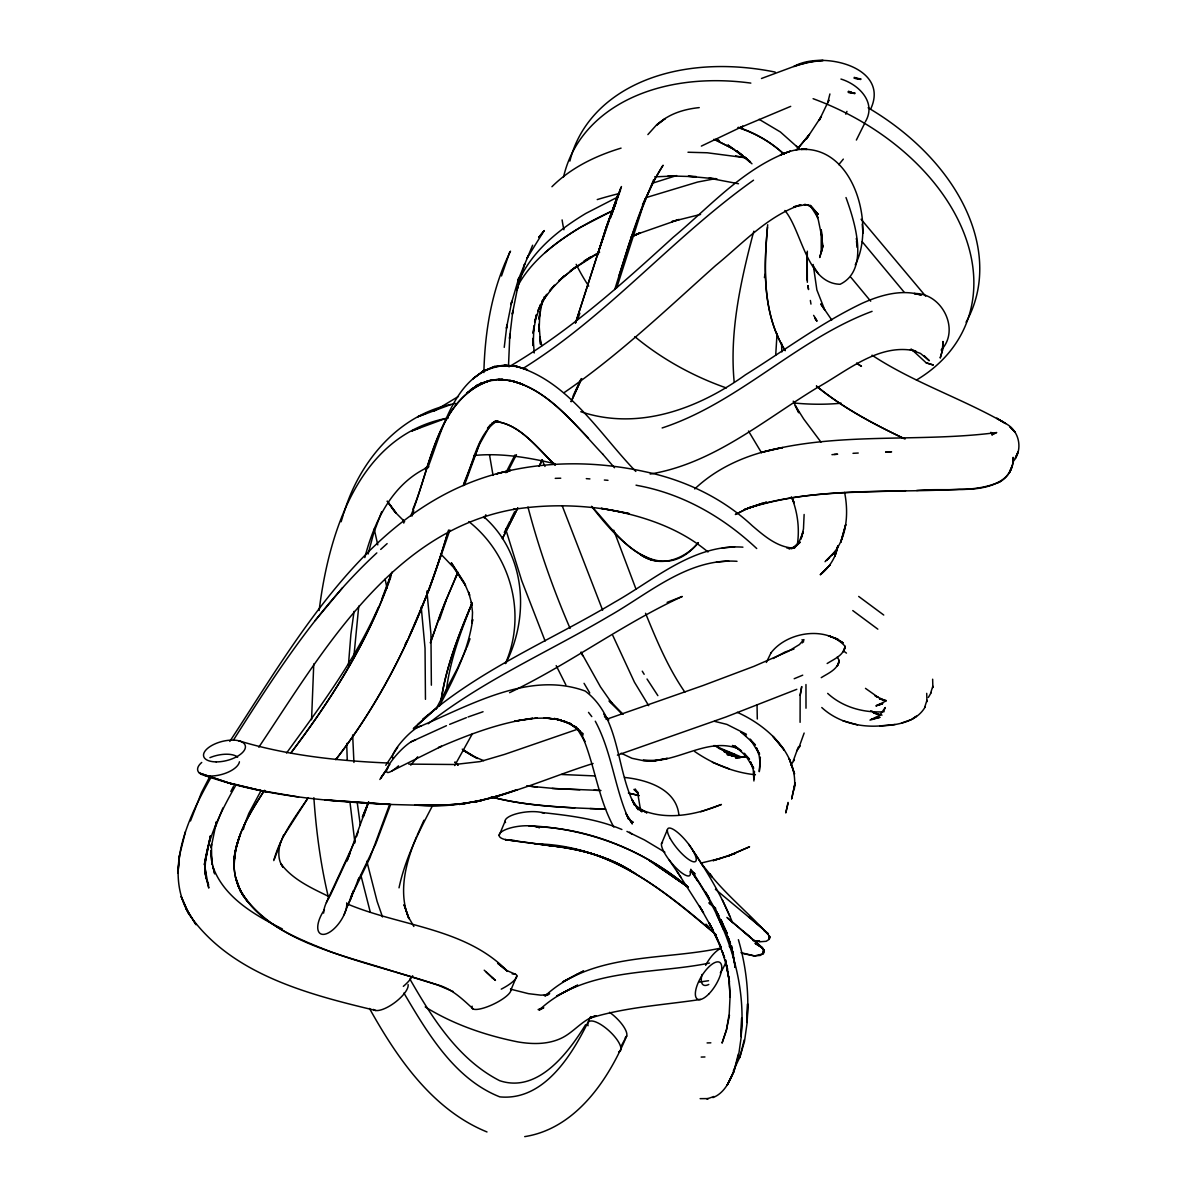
<?xml version="1.0" encoding="UTF-8"?>
<svg xmlns="http://www.w3.org/2000/svg" width="1197" height="1197" viewBox="0 0 1197 1197"><rect width="100%" height="100%" fill="white"/><g stroke="black" fill="none" stroke-linecap="round" stroke-linejoin="round"><path stroke-width="1.5" d="M425.459 699.332L425.04 648.22L421.209 606.969M431.369 685.193L430.95 634.096L426.88 591.064M810.264 205.63L818 217.749L815.097 211.136L818.284 219.754L821.95 237.56L821.232 229.734L821.217 252.747L822.952 246.028L819.691 257.535L821.531 250.936M845.995 197.55C854.673 221.415 870.144 269.819 840.085 284.288C806.554 283.285 801.915 230.722 784.873 210.492M790.409 151.151L780.369 154.907C788.763 151.256 797.815 148.593 807.047 149.356L801.017 149.416C854.389 146.034 875.561 226.203 855.227 264.851M311.564 719.711L313.764 663.916M1013.171 457.359C1014.353 485.204 980.253 490.186 959.291 489.244C887.695 493.418 813.481 486.206 744.489 509.473L762.1 503.398L744.938 509.563L735.452 514.501M754.439 771.272L754.215 779.292M760.349 757.132L759.272 771.676L760.2 763.641L759.152 755.591L756.354 747.661L759.586 754.2L750.055 739.103L755.442 745.058L740.823 731.831L746.075 735.811M801.541 686.869L800.15 695.367L800.09 722.33M805.97 684.534L806 708.205M483.872 372.566C484.875 331 491.817 288.627 510.521 251.175M1013.246 457.703C1013.59 467.982 1007.545 478.635 997.939 482.75M210.537 835.82L205.166 861.915L210.537 835.82C207.171 849.915 203.295 864.324 206.228 878.852L204.777 870.982L206.153 877.266M807.317 251.175L807.167 280.233M807.212 252.791L807.332 282.283M775.701 355.21L777.062 333.409M767.501 227.265C763.851 268.517 762.429 313.39 784.843 350.093M797.546 543.139C799.596 527.862 797.486 512.196 791.905 497.847M348.372 665.801L350.886 634.41L354.058 611.383M353.998 655.358L358.756 606.101M767.696 224.752C763.761 266.991 761.98 313.195 785.217 350.691M211.121 777.197C188.617 816.967 163.181 869.74 188.946 914.074C230.467 974.283 308.422 994.438 375.798 1010.492M179.535 855.466L177.919 873.346L179.535 855.466L185.415 831.706M753.915 780.983L753.242 769.731L750.444 761.801L753.676 768.339L744.145 753.242L749.531 759.197L734.898 745.955L741.482 750.938L732.399 745.462L738.025 748.604C706.021 736.514 675.602 764.868 643.073 760.275L655.717 760.589L667.342 758.374L654.834 760.634L655.717 760.589L643.791 760.753L632.016 758.314L621.153 753.227M319.135 610.53C328.786 532.56 359.01 434.212 448.336 417.962M504.236 347.369L506.974 324.656L506.421 328.322L511.807 301.3L511.014 304.502L518.765 278.168L517.702 281.011L532.635 245.235M440.93 701.143C445.778 667.208 458.75 635.068 471.902 603.647M446.361 690.669C449.982 660.31 460.815 631.418 472.112 603.213M794.269 789.526C798.878 754.005 766.993 725.502 737.262 712.335M829.91 93.965L827.83 102.373M441.184 700.11C446.152 666.639 458.601 634.844 471.738 603.842M205.555 858.399L204.373 864.803C208.368 835.88 221.924 809.606 236.213 784.544M788.045 803.337L785.771 812.943L788.06 802.409M800.15 695.367L801.84 686.599M729.482 1015.146L726.325 1030.452L722.045 1043.111L726.519 1029.659L729.212 1013.62L730.095 996.084L730.155 996.936L728.734 977.844L725.502 959.814L729.422 981.525L725.936 963.271L727.596 969.375L722.015 950.792L724.559 957.735L715.013 933.72L721.252 947.665L709.133 922.977L712.963 929.979L699.467 906.024L703.507 912.832L677.008 871.341M764.389 277.539L765.063 274.293M368.092 554.046L373.688 533.099L381.678 511.688M273.784 860.598L283.659 834.893M280.801 841.566C278.273 849.99 277.375 859.97 283.15 867.316L280.652 863.441C292.113 879.122 310.502 887.576 327.514 895.88M734.015 1071.031L727.148 1085.23L734.015 1071.031C729.661 1081.534 724.275 1093.22 712.888 1097.619M739.926 1056.891L733.342 1070.806M190.488 820.962L201.455 792.668L210.059 776.09M738.31 1054.018L733.821 1071.809L738.579 1055.545L741.138 1037.455L741.691 1017.974L741.078 1036.587C747.048 977.141 724.409 918.817 690.908 870.683M744.22 1039.879L739.731 1057.684L744.489 1041.42L747.048 1023.315L747.601 1003.834L747.003 1022.462C749.442 994.632 746.21 966.473 738.384 939.69M501.498 275.968L509.787 251.834M399.02 887.845C405.185 858.608 418.8 831.706 432.641 805.461M837.915 545.892C835.85 557.218 829.626 567.258 820.663 574.44M243.335 829.506L244.787 824.149M837.78 545.877L834.833 556.381L837.945 546.086M364.816 557.578C374.197 521.279 392.616 482.975 428.706 466.92M753.886 231.216L752.868 234.627C740.419 282.567 729.437 332.287 734.18 382.082M341.13 521.757L343.15 515.114M614.734 289.509L629.053 243.739L645.557 198.388L642.505 205.121L654.759 179.176L663.063 165.246C641.682 198.777 631.388 237.814 619.133 275.265M616.754 287.729L642.445 207.709L653.592 179.745M610.754 217.659L612.37 212.557M924.683 707.352L926.912 700.35L926.957 701.696L926.717 693.347M930.593 693.228L932.822 686.21L932.867 687.557L932.643 679.208M410.676 516.131C429.858 470.795 436.082 398.96 489.663 380.796M412.067 516.027L413.758 510.76M448.561 530.047C424.471 612.43 388.576 691.627 335.714 759.691C387.708 692.584 423.603 614.794 447.409 533.608M412.935 509.114C431.234 465.064 437.863 399.379 488.989 380.646L476.99 385.419L466.86 393.02L478.246 384.521L476.99 385.419L488.989 380.646M449.877 530.062L429.349 589.208L409.359 636.101M837.287 657.078L839.247 660.52C837.72 669.572 828.115 673.268 821.247 677.652M770.988 652.874C787.297 631.492 826.753 625.627 845.157 646.38C843.631 655.432 834.025 659.128 827.157 663.512M464.586 484.845L480.162 442.172M430.322 642.804L444.671 603.123L457.897 572.615M430.546 642.729L440.167 614.495L457.867 572.121M439.479 619.762L446.092 600.355M389.01 806.06L369.873 857.95L350.556 898.049L353.579 890.583L344.048 914.837M390.701 804.279L375.783 843.81L358.098 880.543M575.458 323.25L605.532 229.525L620.959 187.435M427.613 468.236C442.725 429.723 455.444 368.661 506.181 365.489L493.718 366.731L482.915 371.279L472.77 378.895L484.157 370.382L482.915 371.279L494.915 366.521L493.718 366.731L505.194 365.04L517.239 366.521L527.458 369.753L516.296 366.357L504.102 365.474L517.239 366.521L516.296 366.357C569.099 381.693 599.577 434.107 635.831 471.453M544.411 296.512L540.535 307.764L542.406 300.492L539.009 319.18L539.877 311.744L539.054 331.599L539.039 324.118L540.55 344.362L539.817 336.896L541.762 345.783M274.113 859.356C280.622 836.449 294.926 816.953 308.362 797.636M356.497 836.673L358.277 831.571M363.649 816.294L368.302 803.022M839.247 660.52L837.346 665.921L838.947 662.614M845.157 646.38L843.257 651.781L844.858 648.475M463.164 485.638C472.995 465.109 476.96 433.703 497.099 420.97L492.072 423.319L495.094 421.359C520.56 424.322 537.677 448.74 555.333 465.109C537.603 448.935 520.351 423.573 494.705 421.479L498.161 420.97L492.67 422.765L487.508 428.302L490.441 424.935L479.099 445.015L463.867 483.483M620.57 189.754L612.999 210.792L616.156 202.024L614.211 207.231M575.727 322.442L607.657 223.121L621.467 186.537M578.076 318.207L579.857 313.27M466.95 647.308L470.017 638.749M793.267 760.903L798.219 747.182M799.192 746.763L804.145 733.043M343.763 513.438C359.369 460.95 399.753 412.815 455.967 403.464M416.496 836.808C405.918 862.364 397.823 891.87 408.895 918.668L404.017 904.648L408.716 917.515L413.848 926.478M523.613 266.886L524.675 264.043L516.924 290.362L517.717 287.16L512.331 314.183L512.885 310.517L509.518 338.482L509.862 334.247L508.516 365.399M381.619 599.637L391.913 572.166C370.322 638.33 332.766 697.552 291.066 752.733M390.791 576.939C368.332 641.218 331.659 699.003 290.856 753.033M766.334 662.45L771.063 652.754M244.218 825.257L248.841 813.376L260.856 790.978M349.958 900.698L356.766 883.371M505.388 663.602C526.979 614.345 511.029 554.884 468.835 521.593M505.987 663.003C530.091 615.438 525.378 553.059 483.618 516.595M222.911 807.945L215.071 827.86L216.448 821.681L211.091 847.775L211.465 844.259L211.689 860.838L212.138 864.728L210.807 850.573L211.689 860.838L214.712 873.915L212.752 866.269C223.615 897.361 254.602 915.032 282.417 928.977M368.272 802.693L346.995 861.017L349.883 853.207L329.923 896.194M357.08 882.413L358.891 877.94M368.571 802.125L362.392 817.147L368.616 801.93M827.83 102.792L828.908 100.189L819.137 120.463L821.411 116.333L806.539 138.837L809.396 134.528L796.334 150.089M865.386 121.69C876.862 102.388 858.698 84.403 840.952 79.062M870.758 108.852C890.329 66.538 821.381 50.409 793.865 66.508L808.14 62.169L823.207 60.478L814.948 60.823L816.504 60.733L798.698 64.683L761.472 78.493M845.785 114.194L846.952 111.381M499.149 835.416L505.074 821.277M510.895 990.024L516.805 975.884M661.477 843.84L667.387 829.701M590.69 1016.597C573.887 1052.103 545.263 1101.27 499.792 1096.871C454.471 1078.976 427.538 1033.026 403.913 993.061M355.045 840.773L326.392 902.523M883.67 711.093L885.286 707.502L879.72 715.297L869.995 720.13L879.9 717.317M417.244 835.162L423.947 820.244M466.202 648.939L457.404 668.465L435.858 709.327M573.168 395.773L580.829 379.314M571.089 401.683L581.652 378.596L571.223 401.474M455.429 577.956L457.703 573.079M378.282 607.492C355.045 660.28 320.242 706.649 286.532 753.048M864.847 122.992L856.364 140.049M802.304 642.909L803.905 639.587L799.416 644.555L787.94 651.512L753.915 666.355L703.282 685.432L606.101 719.442M504.311 532.47L509.787 521.398M484.246 517.987L485.862 514.755M510.595 519.782L514.665 511.703M517.747 508.082L502.381 538.605L517.762 508.052M539.323 465.813L541.792 460.935M405.155 644.405L406.83 641.083M505.897 472.725L514.979 454.965M507.423 472.306L516.431 454.665M539.039 466.366L542.406 459.783M230.826 791.501L233.37 786.594M528.116 256.038L526.695 258.687L544.096 230.692M519.049 280.397C532.426 250.786 558.655 229.794 585.872 213.41L617.981 196.906M518.361 284.766C532.396 259.884 555.977 242.183 579.961 227.55L612.071 211.031C587.981 221.969 564.939 235.465 544.859 252.762M621.467 1045.609L626.659 1035.989C608.241 1080.203 575.503 1128.666 524.705 1136.626M439.314 706.245C453.678 678.774 468.476 650.599 472.665 619.477L472.082 622.934L472.516 612.34L471.364 602.091L472.187 605.368L468.536 592.096L469.673 595.253L464.092 582.385L451.329 562.755L465.528 585.408L453.439 567.288L440.556 553.777M472.501 733.566L454.695 765.556M229.794 741.437C300.028 634.32 374.182 498.954 510.775 470.376L496.471 473.817C543.827 460.98 594.071 460.995 641.951 471.034L643.253 471.334C683.711 479.533 722.15 497.563 752.419 525.887C764.285 535.957 777.227 547.283 793.566 548.121L786.698 547.897M928.348 697.447L931.266 692.509M925.341 706.649C916.648 722.36 896.358 725.352 879.915 725.936C859.087 727.447 837.331 721.941 821.77 707.532M282.761 837.346L307.42 798.848M263.355 791.905C250.083 813.047 235.869 835.356 234.118 860.927L236.378 846.354L240.477 833.995L236.048 847.401L236.378 846.354C231.829 863.172 233.804 881.695 243.664 896.314L237.649 884.658C253.704 921.989 295.24 937.625 330.342 951.645C365.055 964.348 401.1 972.787 436.142 984.458C451.299 988.064 462.281 998.971 473.413 1009.146M258.821 747.197C322.412 652.141 391.344 530.48 515.009 509.159L513.453 509.428C551.892 503.383 591.273 504.999 629.188 513.633L601.178 508.321C639.318 514.725 677.951 526.71 707.996 551.982M233.49 740.015C275.564 673.702 318.761 606.55 376.831 552.909M585.557 1024.737C568.156 1053.091 537.752 1093.415 499.673 1080.682C458.331 1059.614 432.177 1017.929 409.823 978.922M264.597 790.289C249.874 812.883 234.103 837.361 234.133 865.326L235.166 851.546L238.876 838.289L235.001 852.548L235.166 851.546C231.515 869.351 236.348 888.129 247.944 902.074L240.283 890.703L235.525 877.177L240.432 890.957C272.467 941.381 340.307 954.084 394.202 971.68M385.763 765.332L397.688 747.302M379.853 779.471L389.788 764.449M1013.006 461.773C1023.36 449.937 1019.605 430.681 1005.6 423.499C962.283 398.481 913.954 382.831 872.029 355.195M796.783 750.893L800.299 745.761M790.873 765.033L794.389 759.9M380.736 778.2L384.267 773.127M380.885 777.99L388.157 767.636M647.876 134.588L656.929 124.503L665.263 118.548L656.973 124.997C668.225 113.954 683.891 109.181 699.228 107.61M410.736 765.167L417.708 756.803M797.067 149.595L809.396 134.528M838.768 164.677L843.331 159.111M544.321 230.587L538.68 237.47L544.081 230.722M315.08 620.644L342.477 587.817M831.691 555.348C847.012 538.919 848.838 513.573 844.603 492.401M551.937 186.732C570.924 167.76 595.627 155.834 621.063 148.129M826.334 560.391L836.105 550.635L825.062 561.707M820.424 574.53L830.194 564.775L820.304 574.725M826.573 560.301L829.252 557.787M698.06 542.974C660.041 588.46 616.62 538.695 591.557 506.286M418.112 724.185L437.249 707.397L413.324 728.793L427.538 715.447L422.795 719.427C479.473 669.557 550.47 640.575 614.689 602.151C654.714 579.572 693.946 543.737 742.918 547.164M698.405 542.63C684.504 559.538 658.694 568.814 639.707 553.972L651.796 559.897C626.046 550.396 610.231 526.321 592.186 507.019M599.473 252.298L573.408 268.966L559.119 280.577L564.789 275.475L549.543 290.931L554.495 285.17L542.81 300.671L546.849 294.267L537.767 311.145L540.715 304.218L534.625 321.903L536.495 314.631L533.099 333.32L533.967 325.868L533.144 345.738L533.114 338.242L534.221 352.98M380.691 549.423L387.125 543.618M694.739 488.945C718.769 466.172 750.414 453.214 782.718 447.588L761.576 452.406C838.274 431.399 918.832 442.8 996.697 432.551L991.804 434.945L993.944 433.494M559.119 280.577L576.341 266.467L570.206 271.001L590.615 257.071L584.106 261.051L599.562 252.103M428.137 723.781C483.393 680.225 548.495 651.916 608.779 616.29C648.789 593.712 688.021 557.877 737.008 561.303M941.126 350.048C960.593 329.968 941.949 292.502 914.104 293.519L921.316 295.06C901.401 288.956 880.334 295.135 861.99 303.365C820.798 323.085 784.08 350.691 745.462 374.811C698.33 408.716 638.465 431.04 580.799 411.708M564.221 392.556C618.684 355.24 666.46 309.425 715.582 265.584C742.439 243.709 767.322 216.178 800.898 204.792L793.611 206.886L805.94 204.597L804.384 204.522L809.307 205.42L807.197 204.762L812.494 207.904L818.284 214.428L810.324 205.495M753.526 180.193C672.549 237.709 607.807 315.694 523.074 368.422M912.922 718.589L916.453 716.225L911.545 719.517L901.55 723.033M885.645 701.158L875.905 705.991L882.802 703.507L877.281 705.063L881.486 704.15M433.957 411.214L458.466 396.416M508.949 366.821C569.443 331.404 621.677 284.213 673.268 237.23C709.986 206.527 743.606 168.179 789.601 151.45M773.127 658.53L785.067 651.991L793.955 649.043M509.578 692.674C569.173 664.23 622.44 624.026 682.245 596.48L667.133 602.375M391.793 770.988L441.454 746.3L438.506 747.586C468.79 734.539 500.002 722.524 532.889 718.29L514.665 721.118L537.229 717.991L534.79 718.29L547.014 718.035L561.333 719.951L544.156 717.871L557.518 719.277L571.059 723.886L554.286 718.439L567.228 722.479L563.877 720.983L575.637 727.267L569.413 723.123L580.081 731.307L574.485 726.13L582.924 735.272L575.996 726.759L584.884 741.512L582.595 736.783C594.969 766.215 598.291 798.878 613.837 827.112M1001.291 481.029C975.286 493.733 944.598 487.882 916.633 490.471M549.662 993.675L545.054 995.994C592.081 952.124 661.941 960.697 720.669 948.129M543.752 1007.814L539.144 1010.133C584.645 967.311 652.365 974.807 709.507 963.046M735.482 514.366L748.649 508.007L766.559 502.156L748.275 508.007C798.923 491.473 852.997 492.565 905.65 490.695M595.822 1015.699C582.146 1019.964 573.737 1032.442 561.034 1038.353C547.613 1044.592 532.276 1044.338 517.972 1041.929C485.443 1035.405 453.513 1024.467 425.219 1006.931M701.367 146.094L742.978 126.224L739.148 128.034L790.708 106.368M791.591 548.555L800.299 542.106L794.494 547.702L799.596 540.67L803.142 532.067L800.988 539.069L803.471 528.999L804.13 514.486M417.065 727.656C468.76 706.2 528.371 670.23 585.228 691.073C620.45 717.452 615.692 768.713 634.515 805.057L631.911 799.267L638.27 809.785L633.647 803.007L641.906 811.805L636.176 806.165L646.934 812.898L640.23 809.352C666.205 821.007 696.011 814.873 721.387 804.489L700.739 811.775M411.155 741.781L446.451 725.681M630.61 237.335L640.545 232.667L633.422 235.45L679.178 219.485L671.861 221.595L700.574 214.413M632.225 236.557L640.545 232.667M595.702 1015.699L590.585 1017.974C626.27 1007.021 663.871 1004.986 700.604 999.45M791.666 548.645L794.599 547.343L789.212 548.63M794.195 678.729L802.723 675.168M796.813 689.307L726.01 716.958L617.413 755.157M425.878 413.504L417.843 416.765L450.805 404.571M419.967 427.643L411.918 430.905L444.895 418.711M425.369 467.907L428.586 466.606M449.623 724.365L466.366 717.661M653.502 182.872L676.589 175.57M645.901 197.655L697.597 182.049L715.836 178.562M549.258 993.45L544.022 995.425L547.657 995.006M538.111 1009.565L543.348 1007.59M713.966 1096.482L706.888 1098.966L708.205 1098.592L700.14 1098.651M468.042 716.988L483.049 711.736M578.001 729.078L504.655 754.364L480.042 761.606L454.591 764.509L408.79 764.105M593.084 763.491C535.014 781.626 477.558 811.686 414.865 804.983M662.15 427.957C739.028 402.716 796.589 339.484 872.074 311.355M491.638 379.943L480.596 383.549L470.286 390.027L481.852 382.875L480.596 383.549L489.304 380.99M720.594 858.354L700.843 863.112M597.243 199.585L600.55 198.582A292.996 196.503 -4.6 0 1 616.395 194.243L619.268 193.54M877.281 705.063L882.264 703.971M871.371 719.202L879.675 717.377M788.928 548.765L795.017 547.583L788.359 547.837M745.596 756.295L735.676 758.075L746.823 756.504L736.424 757.103L740.33 757.506L726.998 754.484L737.457 756.968M895.102 724.484L879.915 725.936M699.437 982.049L708.549 980.732M650.166 474.042C713.472 463.628 764.135 419.908 817.416 387.544C847.162 371.07 879.152 342.596 915.855 351.035L910.079 349.599L920.463 353.429L929.321 360.716L924.353 355.868M496.71 379.988L487.807 380.87L499.269 379.18L504.431 379.808M722.315 547.957L734.584 546.879L732.504 547.014M716.405 562.081L728.674 561.019L726.594 561.154M831.945 454.665L837.242 454.247M473.788 455.518C501.079 452.78 528.431 457.493 554.929 463.733M834.219 454.426L837.646 454.217M495.319 379.733L502.665 379.299M547.807 994.767L540.864 995.156L528.535 993.675L510.835 989.231M852.997 453.319L858.234 453.035M654.669 176.842L676.006 175.944L668.076 175.914L696.235 176.662L688.275 176.273L716.988 178.937L709.043 178.173L738.489 183.739M707.098 1042.931L710.853 1042.826M701.173 1057.071L704.943 1056.966M885.615 452.032L890.897 451.882M555.228 478.351L560.75 478.202M886.079 452.002L891.6 451.868M416.481 804.983C450.835 807.047 485.309 802.14 517.403 789.586L491.039 798.085L498.326 795.855L474.73 802.17L481.927 800.389L459.259 804.429L466.276 803.322L442.965 805.252L449.758 804.833L414.297 805.102L389.983 804.459L324.821 799.91L389.983 804.459C327.454 801.317 263.953 796.289 204.448 775.387M884.014 711.766C863.77 713.023 842.793 707.337 827.681 693.392M687.991 152.243L707.173 152.767L746.105 157.854M594.819 775.925L561.632 774.489M599.996 790.424L555.423 788.628L527.668 786.01M590.031 808.559L604.59 809.052M593.921 790.229L600.954 790.484M605.682 809.142C567.468 807.631 528.73 806.748 491.548 796.933M579.857 789.766L552.131 788.419M388.711 763.043C338.093 760.918 287.19 755.472 238.562 740.719M574.725 807.93C546.73 806.135 518.436 804.145 491.219 796.948M586.291 478.635L589.912 478.92M604.365 480.027L607.986 480.311M504.76 380.137L498.191 379.614L510.386 380.496L521.533 383.878L510.386 380.496C550.051 390.521 576.101 426.072 602.944 454.366M860.897 78.822L854.074 78.194L860.718 79.451L854.269 77.356M854.972 92.947L848.164 92.334L854.808 93.575L848.344 91.496M624.535 777.437C646.425 779.681 675.901 788.703 678.834 814.424M543.094 844.873L550.994 845.77L505.209 839.546C547.732 846.429 593.338 846.608 630.879 870.788C601.971 853.057 568.291 846.803 534.999 843.87C607.163 844.334 664.395 889.88 716.345 934.917M528.64 825.765C586.051 828.189 641.592 848.643 685.881 885.436M541.732 812.494C568.889 815.516 596.54 818.673 621.901 829.506M535.822 826.633C591.961 828.833 645.123 851.546 688.14 887.172M754.619 940.752L759.975 941.411L752.704 940.408M526.755 785.726L537.378 787.222M505.224 380.077L501.603 379.554C538.381 382.456 564.221 413.593 588.46 438.102M508.86 380.616L512.481 381.155M555.932 846.414C618.834 851.845 668.375 894.937 714.818 933.615M755.412 774.758C733.492 772.529 712.679 763.895 694.604 751.462M628.38 792.998L639.288 795.676M260.288 790.454L266.183 791.83L228.597 782.898L234.133 784.693L199.45 773.082L228.597 782.898L260.288 790.454L298.577 797.022M754.23 940.677L760.334 941.74L766.185 941.291L769.162 939.346L770.284 937.086C751.327 915.211 727.851 896.673 709.597 873.81L712.215 876.952L700.873 862.962M509.309 380.511L512.63 381.125M735.631 155.924L745.432 157.735M628.784 793.222L638.779 795.421M636.041 485.159L637.343 485.473C682.754 493.703 723.377 517.194 756.713 548.525M857.486 724.873L842.688 720.684M737.666 756.968L732.564 755.741L736.005 756.998M714.744 721.387L726.878 724.394L746.449 734.285M492.012 796.798L497.054 798.085L491.668 796.693M886.229 700.559L879.421 698.779L886.004 700.933L875.112 695.921L878.209 697.357L865.476 688.365M882.009 715.148L873.496 712.918L880.094 715.073L870.758 710.779M649.492 559.179L657.183 561.213M395.638 972.099L436.98 984.742L453.289 991.625M743.157 953.575L754.529 955.969L763.491 953.725L763.806 949.67L754.469 940.453M741.003 952.677L754.424 955.879L760.275 955.43L763.237 953.485L763.447 950.358L763.132 953.411L764.359 951.226L762.459 947.934L754.679 940.662M848.464 91.556L851.92 92.738L848.868 91.346M514.291 381.424L513.393 381.125L524.077 384.97L519.184 383.19M738.19 127.316C755.142 132.807 770.778 142.024 783.96 154.009M346.965 903.795C400.292 926.448 465.498 927.705 507.648 971.395L497.653 963.211L506.361 970.333L515.279 974.208M713.891 745.536L741.901 757.267M738.205 127.63C755.172 133.136 771.003 142.069 784.02 154.338M718.335 748.17L735.212 754.738M712.41 762.309L729.302 768.878M759.093 119.311L780.354 131.954L799.506 148.997M713.891 139.301L732.549 148.488L742.709 155.52L736.768 150.852L751.97 163.794M483.738 760.664L472.74 756.085L462.895 750.115M486.999 1131.958C432.521 1109.814 397.135 1057.983 369.484 1008.458M736.035 756.773L724.02 751.566L731.666 755.666L715.103 745.522M642.101 555.812L649.118 559.059M926.239 362.871L933.151 364.965L926.239 362.871L911.171 349M620.315 865.177C603.108 856.394 584.57 850.708 565.523 847.611C590.435 851.112 614.091 860.598 635.562 873.556M872.299 711.497L880.094 715.073M755.202 943.49L762.624 948.084L757.97 944.657L760.439 946.214M903.735 438.401C873.107 423.918 843.032 407.698 816.563 386.332M905.037 439.045C873.96 424.172 843.002 408.147 816.414 385.958M626.944 831.421L644.42 839.92L664.844 852.159M755.352 943.431L762.459 947.934L727.552 917.994M716.03 140.004L733.97 149.386L727.866 145.002L750.504 161.969L744.714 157.046L749.741 161.999M990.802 432.341L993.48 433.927M463.284 750.28L477.408 758.509L462.251 749.157M633.333 822.219L630.25 820.304L632.555 822.548M856.813 363.394L861.466 366.372M649.537 860.793L687.317 886.543M856.633 363.14L861.256 366.192M455.803 763.447L458.167 765.048M729.317 946.303L731.442 947.77M764.135 930.742L768.369 933.81L749.008 916.887M670.155 874.094L687.886 886.812L655.567 864.473L688.26 887.336M843.526 650.988L846.459 653.113M637.896 792.219L634.006 789.407L638.33 793.835L635.233 788.988M690.998 870.728L695.307 873.885M858.683 596.435L883.745 615.034M852.773 610.575L877.835 629.158M691.238 870.997L694.185 873.197M732.295 948.308L729.437 946.109L732.429 948.443M454.935 762.339L457.748 764.494M715.417 889.296L761.771 927.959M709.507 903.436L715.252 907.939M572.375 725.247L583.178 733.746M455.758 763.013L458.002 764.778L455.219 762.459M454.92 762.175L457.733 764.419M708.804 902.807L715.761 908.388M484.216 970.198L495.453 980.418L491.743 977.351M726.893 917.426L751.267 938.074M743.098 931.012L750.22 937.146M751.507 938.268L756.384 942.548M404.646 521.712L394.187 511.194L387.185 501.124L396.312 513.259L387.858 502.022M629.607 832.199L631.971 834.369M486.162 971.979L492.955 978.383M623.128 714.325L609.093 700.903L622.156 713.906L609.662 700.395L611.667 702.893L600.46 686.869L581.099 652.215M608.285 719.921L604.455 716.255L608.405 720.235M706.006 924.174L709.821 927.944M630.101 819.661L627.737 817.147L632.36 823.925L626.001 813.406L628.605 819.197C614.54 787.596 611.787 751.866 595.283 721.207M608.749 719.936L603.707 714.115M810.264 205.42L812.494 207.904M925.67 296.168L861.077 219.231M602.779 454.187L614.495 467.743M862.214 241.734L904.109 292.128M796.229 145.75L798.504 148.458M850.843 277.27L870.698 301.195M657.871 695.637L647.023 679.013M588.52 712.38L591.782 716.599M820.977 442.097L803.771 419.1L795.287 405.618L798.788 412.756L793.237 401.145M802.02 639.692L803.636 641.816M684.879 692.15C668.121 667.911 656.644 640.44 645.542 613.268M831.765 320.018L820.753 303.918L824.778 310.038L816.878 289.958L813.167 264.462M816.833 320.976L814.828 318.058L816.848 321.11M818.464 273.784L813.317 266.138M761.501 452.735L748.499 431.04M669.018 859.775L681.228 877.76M688.679 844.214C705.587 868.977 721.327 894.713 732.504 922.618M690.819 869.246L709.417 898.693L705.377 891.9L718.873 915.855L715.043 908.852L727.178 933.525L720.938 919.595L722.973 924.727M690.639 870.354L697.806 881.276M692.883 850.498L703.716 867.137M813.616 315.365L816.638 320.078M192.612 919.281L196.039 924.712L185.7 907.999L191.744 917.875M642.265 671.188L644.166 674.315M648.714 705.676L634.44 682.185L612.834 635.562M584.046 683.322L589.777 692.973M556.186 665.622L565.867 684.893M776.733 334.187L778.289 337.359M709.133 922.977L717.721 940.453M581.069 652.335L582.64 655.672M791.367 496.8L794.12 502.74L792.04 497.817M722.375 899.905L729.706 916.124M716.464 914.044L723.796 930.264M541.987 459.708L544.994 466.456M570.101 628.425C553.119 589.059 538.8 548.48 527.952 506.989M545.114 641.008L521.757 580.784L505.703 529.149M562.321 506.062L602.63 610.186M208.682 885.017L206.842 880.408L208.787 888.054L205.33 869.845M724.335 928.154L730.469 943.595L727.926 936.653L733.507 955.236L731.861 949.131L735.332 967.385L731.412 945.675L734.33 961.909M635.951 588.984L613.747 530.181M382.516 916.962L377.13 901.446L366.836 861.271M370.277 912.144L360.925 875.411M374.182 528.969L377.788 544.889M328.562 897.93C320.661 865.057 316.203 831.391 313.868 797.681M403.015 519.588L403.808 523.089M385.12 579.124L387.005 588.251M640.5 809.681L638.016 795.062M489.528 454.92L493.044 475.404M807.93 285.918L808.544 289.554M810.369 300.462L810.968 304.098M807.96 285.589L808.499 289.15M360.312 825.182L357.17 802.065M354.911 842.868L349.943 801.885M206.228 878.852L204.896 864.713M821.95 238.368L822.638 246.223L821.232 229.734M862.947 233.191L862.244 224.198M856.513 241.001L857.022 247.33M734.644 963.705L734.898 967.191M729.063 977.351L730.155 996.936M352.651 734.928L353.938 762.444M347.25 760.065L346.696 743.472M781.506 342.881L781.88 351.933M856.334 238.338L856.379 239.415M757.043 705.063L757.297 719.023M813.107 98.693A214.832 150.583 22.7 0 1 965.141 236.183A214.832 150.583 22.7 0 1 916.453 380.048M841.162 403.209A214.832 150.583 22.7 0 1 794.823 403.075M726.355 387.948A214.832 150.583 22.7 0 1 634.829 336.641M588.729 286.128A214.832 150.583 22.7 0 1 576.191 264.328M563.922 229.764A214.832 150.583 22.7 0 1 562.111 219.919M563.563 176.961A214.832 150.583 22.7 0 1 750.833 83.102M868.124 107.79A214.832 150.583 22.7 0 1 966.069 322.202M569.892 161.071A214.832 150.583 22.7 0 1 775.162 72.074M510.491 989.036A21.486 5.805 -25.8 0 1 491.802 1004.956A21.486 5.805 -25.8 0 1 472.142 1006.198M512.181 973.909A21.486 5.805 -25.8 0 1 501.259 989.141M408.087 984.533A21.486 7.706 -37 0 1 393.933 1003.206A21.486 7.706 -37 0 1 373.419 1009.415M412.666 975.75A21.486 7.706 -37 0 1 403.329 986.358M346.726 902.837A21.486 9.845 -56 0 1 335.863 926.972A21.486 9.845 -56 0 1 318.926 932.209A21.486 9.845 -56 0 1 324.432 909.735M352.367 893.381A21.486 9.845 -56 0 1 347.07 906.009M323.639 913.087A21.486 9.845 -56 0 1 329.28 897.211M239.43 761.786A21.486 9.83 -14.3 0 1 211.151 776.03A21.486 9.83 -14.3 0 1 201.739 762.459M209.924 757.656A21.486 9.83 -14.3 0 1 237.649 757.162M398.541 765.856A21.486 4.683 -47.3 0 1 390.072 763.192A21.486 4.683 -47.3 0 1 415.479 740.315M393.379 758.329A21.486 4.683 -47.3 0 1 402.117 741.123A21.486 4.683 -47.3 0 1 421.389 726.175M514.456 840.429A21.486 6.958 -6.6 0 1 503.997 830.344A21.486 6.958 -6.6 0 1 539.398 827.875M505.538 822.578A21.486 6.958 -6.6 0 1 518.211 813.332A21.486 6.958 -6.6 0 1 544.306 813.287M690.011 871.341A21.486 5.835 50.2 0 1 674.644 866.433A21.486 5.835 50.2 0 1 662.54 842.314M725.756 962.358A21.486 8.319 -58.8 0 1 720.31 972.892M708.804 984.458A21.486 8.319 -58.8 0 1 702.026 974.478M705.646 965.321A21.486 8.319 -58.8 0 1 721.312 948.204M588.026 1025.754A21.486 7.332 42.7 0 1 607.597 1029.525A21.486 7.332 42.7 0 1 618.64 1051.924M609.587 1012.318A21.486 7.332 42.7 0 1 625.253 1037.56M942.967 341.564L942.473 350.227L940.273 357.798L942.473 350.227L942.967 341.564M769.357 936.219L769.162 939.346L769.357 936.219M795.122 783.003L791.681 798.803L795.122 783.003M845.666 524.735L840.758 542.241L845.666 524.735M606.46 226.682L597.273 255.604L617.802 195.111L606.46 226.682M613.567 208.981L611.936 214.113L613.567 208.981M1010.448 470.047L1009.4 472.516L1012.138 466.052L1010.448 470.047M1016.358 455.907L1015.31 458.376L1018.048 451.912L1016.358 455.907M576.52 974.508L562.56 981.944L583.597 970.991L576.52 974.508M570.61 988.647L556.65 996.084L577.672 985.131L570.61 988.647M749.472 846.803L728.18 856.02L713.068 860.673L735.497 853.237L728.18 856.02L749.472 846.803M718.903 140.438L715.597 139.51L718.903 140.438M830.598 636.475L828.324 635.772L838.05 639.348L830.598 636.475M1002.069 421.374L996.712 418.202L1005.6 423.499L1002.069 421.374M841.536 641.876L836 638.51L843.197 642.954L841.536 641.876M1012.482 429.454L1009.849 426.641L1014.966 432.147L1012.482 429.454M778.125 742.439L772.933 736.335L784.379 750.205L778.125 742.439M188.946 914.074L181.181 896.628L188.946 914.074M764.225 951.076L763.432 949.311L764.12 951.017M792.19 767.157L789.137 758.494L794.554 773.935L792.19 767.157M216.163 761.89A21.486 9.83 -14.3 0 0 245.28 745.671A21.486 9.83 -14.3 0 0 211.944 745.402A21.486 9.83 -14.3 0 0 216.163 761.89M670.305 838.633A21.486 5.835 50.2 0 0 695.158 861.675A21.486 5.835 50.2 0 0 679.941 834.474A21.486 5.835 50.2 0 0 670.305 838.633M708.878 993.929A21.486 8.319 -58.8 0 0 719.831 962.448A21.486 8.319 -58.8 0 0 696.953 985.819A21.486 8.319 -58.8 0 0 708.878 993.929"/></g></svg>
